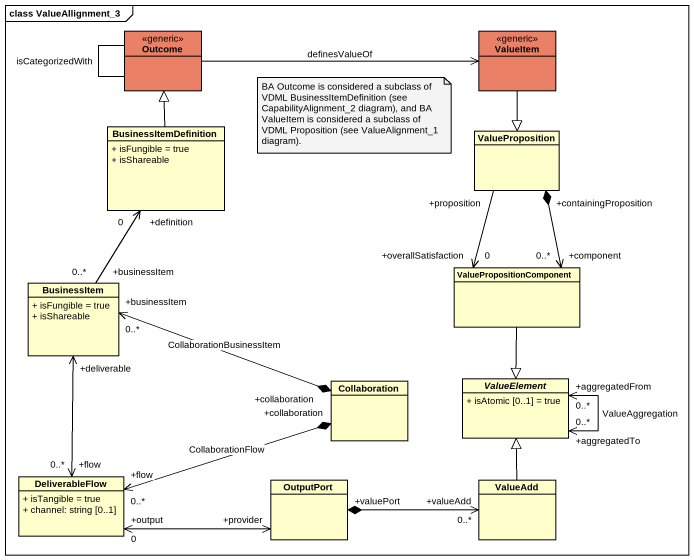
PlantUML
@startuml
mainframe class ValueAllignment_3
hide circle
hide empty members
skinparam classAttributeIconSize 0
class Outcome <<generic>> #EA8066
class ValueItem <<generic>> #EA8066
class BusinessItemDefinition {
  + isFungible = true
  + isShareable
}
class ValueProposition
class BusinessItem {
  + isFungible = true
  + isShareable
}
class ValuePropositionComponent
class Collaboration
abstract class ValueElement {
  + isAtomic [0..1] = true
}
class DeliverableFlow {
  + isTangible = true
  + channel: string [0..1]
}
class OutputPort
class ValueAdd
Outcome -- Outcome : isCategorizedWith
ValueItem <-left- Outcome : definesValueOf
ValueItem --|> ValueProposition
BusinessItemDefinition -up-|> Outcome
ValueProposition "+proposition" --> "+overallSatisfaction\n0" ValuePropositionComponent
ValueProposition "+containingProposition" *--> "+component\n0..*" ValuePropositionComponent
BusinessItem "+businessItem\n0..*" -up-> "+definition\n0" BusinessItemDefinition
ValuePropositionComponent --|> ValueElement
Collaboration "+collaboration" *-left-> "+businessItem\n0..*" BusinessItem : CollaborationBusinessItem
Collaboration "+collaboration" *-left-> "+flow\n0..*" DeliverableFlow : CollaborationFlow
ValueElement "+aggregatedTo\n0..*" <--> "+aggregatedFrom\n0..*" ValueElement : ValueAggregation
DeliverableFlow "+flow\n0..*" <-up-> "+deliverable" BusinessItem
DeliverableFlow "+output\n0" <-right-> "+provider" OutputPort
OutputPort "+valuePort" *-right-> "+valueAdd\n0..*" ValueAdd
ValueAdd -up-|> ValueElement
note as N1
  BA Outcome is considered a subclass of VDML BusinessItemDefinition (see CapabilityAlignment_2 diagram), and BA ValueItem is considered a subclass of VDML Proposition (see ValueAlignment_1 diagram).
end note
@enduml
